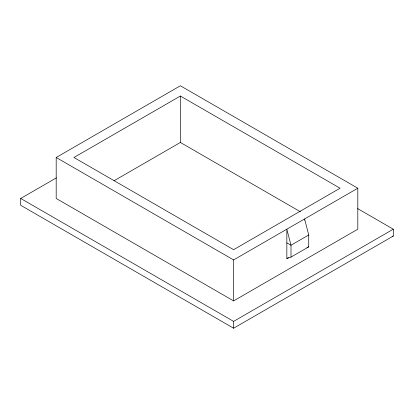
<?xml version="1.0" encoding="UTF-8"?>
<svg xmlns="http://www.w3.org/2000/svg" width="414" height="414" viewBox="0 0 414 414"><rect width="100%" height="100%" fill="white"/><g stroke="black" fill="none" stroke-linecap="round" stroke-linejoin="round"><path stroke-width="0.62" d="M56.185 157.491L180.385 85.781L357.815 188.22L357.815 229.196L233.615 300.9L56.185 198.461L56.185 157.491L233.615 259.925L357.815 188.22M180.385 96.027L73.93 157.491L233.615 249.683L340.07 188.22L180.385 96.027L180.385 142.463L300.429 211.771M357.536 208.547L393.3 229.196L393.3 236.027L233.615 328.219L20.7 205.292L20.7 198.461L56.433 177.834M114.057 180.758L180.385 142.463M304.585 220.191L304.585 218.949L308.725 235.002L290.985 245.243L286.845 242.852M286.845 258.517L290.985 257.104L290.985 245.243L286.845 229.196L286.845 258.517L288.506 257.56M290.985 257.104L308.725 246.858L308.725 235.002M20.7 198.461L233.615 321.388L393.3 229.196M306.95 247.468L308.725 246.858M392.115 236.368L393.3 236.027M233.615 259.925L233.615 300.9M233.615 321.388L233.615 328.219"/></g></svg>
